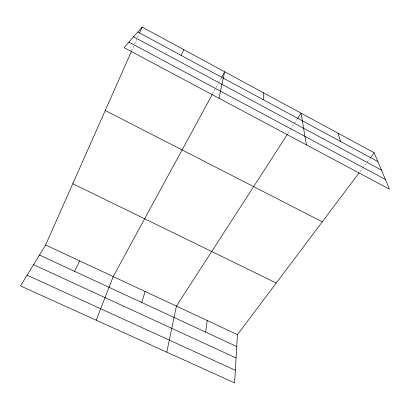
<?xml version="1.0" encoding="UTF-8"?>
<svg xmlns="http://www.w3.org/2000/svg" width="410" height="410" viewBox="0 0 410 410"><rect width="100%" height="100%" fill="white"/><g stroke="black" fill="none" stroke-linecap="round" stroke-linejoin="round"><path stroke-width="0.31" stroke-dasharray="2.05 1.54" d="M131.682 50.835L133.732 46.202M134.757 43.885L139.123 34.045M212.523 94.039L218.279 83.461M218.581 82.902L221.313 77.89M287.876 133.593L290.306 129.832M290.654 129.293L294.124 123.922M294.472 123.384L297.25 119.084M359.765 171.969L362.419 168.433M362.799 167.931L370.015 158.337"/><path stroke-width="0.61" d="M263.276 99.727L263.287 92.701M359.006 172.979L237.446 334.642L234.607 382.899L20.5 285.903L45.623 244.98L131.425 51.414M205.676 332.141L207.199 320.507M166.773 352.169L176.423 306.116L287.528 134.131M218.971 98.251L224.644 71.765L221.615 77.331M141.829 302.524L145.089 291.474M96.222 320.21L113.196 276.565L212.221 94.597M139.636 32.887L142.198 27.101L374.192 152.781L389.5 189.184L124.035 47.632L142.198 27.101M74.569 271.323L79.724 260.919M181.082 55.365L183.911 49.697M297.598 118.546L301.073 113.17L306.388 144.868M370.394 157.829L374.192 152.781M27.101 275.156L235.345 370.281M33.533 264.675L236.073 357.94M39.452 255.035L236.744 346.553M45.623 244.98L237.446 334.642M72.775 183.726L276.263 283.013M105.226 110.51L322.275 221.82M128.914 42.117L385.415 179.477M133.599 36.823L381.479 170.114M137.842 32.026L377.892 161.586M338.03 133.194L340.551 141.435"/></g></svg>
